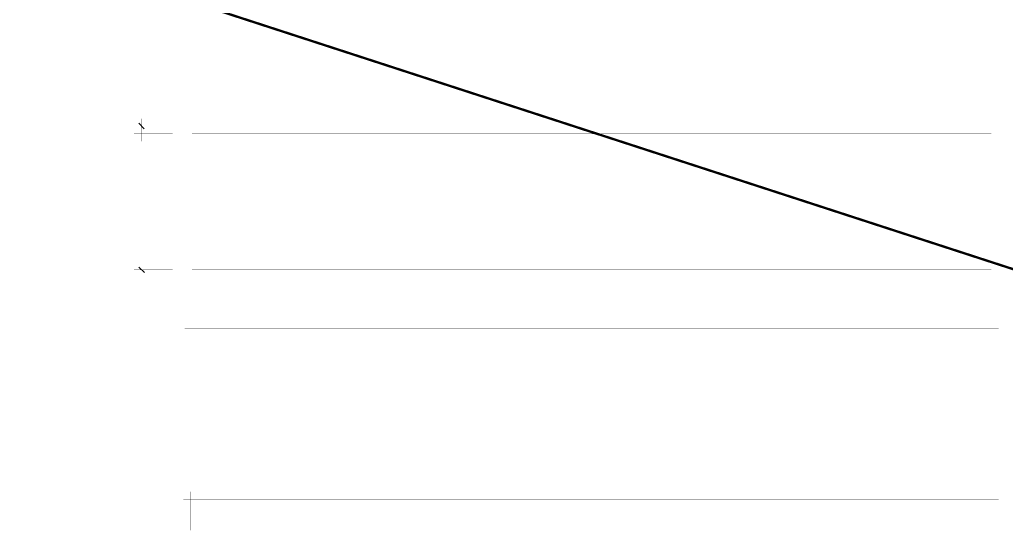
# Model space of a CAD drawing. Extents: x 0 to 840, y 0 to 273.
# Drawn here: x 443.5 to 542.9, y 69.5 to 121.6 of the extents above; entities that cross this region are included whole.
import ezdxf

# ---------------------------------------------------------------- set-up
doc = ezdxf.new("R2010")
doc.units = 0
doc.linetypes.add('1', pattern=[60.929508, 30.464754, -30.464754])
doc.layers.get('0').update_dxf_attribs({"linetype": 'CONTINUOUS'})
doc.layers.add('DS-定制柜体', color=7, linetype='CONTINUOUS')
doc.layers.add('SH-尺寸标注', color=7, linetype='CONTINUOUS')

msp = doc.modelspace()

# ---------------------------------------------------------------- linework, layer by layer
at = {"color": 7, "linetype": '1', "const_width": 0.239}
msp.add_lwpolyline([(0, 273.254), (840.158, 0)], dxfattribs=at)
msp.add_lwpolyline([(0, 273.254), (840.158, 0)], dxfattribs=at)
at = {"layer": 'DS-定制柜体', "color": 7, "const_width": 0.0144}
for points in [[(460.835, 110.876), (460.835, 110.092)], [(541.398, 110.876), (460.835, 110.876)], [(460.835, 110.484), (460.835, 110.484)], [(460.835, 110.438), (460.835, 110.438)], [(541.398, 110.484), (541.398, 110.484)], [(541.398, 110.438), (541.398, 110.438)], [(541.398, 110.092), (541.398, 110.876)], [(460.835, 110.327), (460.835, 110.327)], [(460.835, 110.216), (460.835, 110.216)], [(460.835, 110.171), (460.835, 110.171)], [(460.835, 110.092), (541.398, 110.092)], [(541.398, 110.327), (541.398, 110.327)], [(541.398, 110.216), (541.398, 110.216)], [(541.398, 110.171), (541.398, 110.171)], [(460.839, 96.384), (460.839, 95.601)], [(541.398, 96.384), (460.839, 96.384)], [(460.839, 95.993), (460.839, 95.993)], [(460.839, 95.947), (460.839, 95.947)], [(460.839, 95.836), (460.839, 95.836)], [(460.839, 95.725), (460.839, 95.725)], [(460.839, 95.679), (460.839, 95.679)], [(460.839, 95.601), (541.398, 95.601)], [(541.398, 95.993), (541.397, 95.993)], [(541.398, 95.947), (541.397, 95.947)], [(541.398, 95.836), (541.397, 95.836)], [(541.397, 95.725), (541.398, 95.725)], [(541.397, 95.679), (541.398, 95.679)], [(541.398, 95.601), (541.398, 96.384)]]:
    msp.add_lwpolyline(points, dxfattribs=at)
at = {"layer": 'SH-尺寸标注', "color": 7}
for points, const_width in [([(453.984, 110.565), (453.984, 110.565), (453.809, 110.57), (453.648, 110.585), (453.502, 110.611), (453.502, 110.611), (453.372, 110.644), (453.263, 110.683), (453.175, 110.728), (453.175, 110.728), (453.101, 110.778), (453.037, 110.834), (452.983, 110.897), (452.983, 110.897), (452.939, 110.961), (452.906, 111.024), (452.884, 111.085), (452.884, 111.085), (452.871, 111.147), (452.863, 111.211), (452.86, 111.277), (452.86, 111.277), (452.987, 111.673), (453.367, 111.91), (454.002, 111.989), (454.002, 111.989), (454.332, 111.969), (454.606, 111.908), (454.823, 111.807), (454.823, 111.807), (454.981, 111.667), (455.076, 111.49), (455.107, 111.277), (455.107, 111.277), (455.075, 111.063), (454.98, 110.886), (454.82, 110.746), (454.82, 110.746), (454.6, 110.645), (454.321, 110.585), (453.984, 110.565)], 0.00000000153), ([(453.099, 111.713), (453.198, 111.229), (453.494, 110.938), (453.987, 110.841), (453.987, 110.841), (454.485, 110.889), (454.783, 111.032), (454.883, 111.271), (454.883, 111.271), (454.859, 111.409), (454.785, 111.521), (454.662, 111.606), (454.662, 111.606), (454.488, 111.665), (454.26, 111.701), (453.978, 111.713), (453.099, 111.713)], 0.00000000153), ([(455.743, 111.622), (455.743, 109.346)], 0.00998), ([(458.876, 110.876), (454.997, 110.876)], 0.00998), ([(453.615, 108.879), (453.615, 108.879), (453.196, 108.969), (452.944, 109.208), (452.86, 109.598), (452.86, 109.598), (452.88, 109.792), (452.939, 109.959), (453.038, 110.101), (453.038, 110.101), (453.168, 110.209), (453.322, 110.273), (453.499, 110.295), (453.499, 110.295), (453.752, 110.243), (453.971, 110.09), (454.155, 109.834), (454.321, 109.527), (454.321, 109.527), (454.392, 109.407), (454.462, 109.311), (454.53, 109.241), (454.53, 109.241), (454.602, 109.191), (454.682, 109.156), (454.77, 109.134), (454.77, 110.279), (455.037, 110.279), (455.037, 108.83), (455.037, 108.83), (454.816, 108.854), (454.631, 108.903), (454.483, 108.975), (454.483, 108.975), (454.353, 109.082), (454.223, 109.238), (454.094, 109.441), (453.935, 109.723), (453.935, 109.723), (453.812, 109.887), (453.669, 109.985), (453.505, 110.018), (453.505, 110.018), (453.395, 110.004), (453.298, 109.964), (453.213, 109.895), (453.213, 109.895), (453.149, 109.807), (453.11, 109.704), (453.097, 109.588), (453.097, 109.588), (453.154, 109.358), (453.327, 109.212), (453.616, 109.149), (453.615, 108.879)], 0.00000000153), ([(458.876, 110.092), (454.997, 110.092)], 0.00998), ([(455.463, 110.372), (456.023, 109.812)], 1e-18), ([(460.835, 108.134), (460.835, 104.255)], 0.00998), ([(497.805, 107.129), (497.805, 107.129), (497.894, 107.548), (498.134, 107.8), (498.523, 107.884), (498.523, 107.884), (498.717, 107.864), (498.885, 107.805), (499.027, 107.706), (499.027, 107.706), (499.134, 107.576), (499.199, 107.422), (499.22, 107.245), (499.22, 107.245), (499.169, 106.992), (499.015, 106.773), (498.76, 106.588), (498.453, 106.423), (498.453, 106.423), (498.332, 106.352), (498.237, 106.282), (498.167, 106.214), (498.167, 106.214), (498.117, 106.142), (498.081, 106.062), (498.06, 105.974), (499.205, 105.974), (499.205, 105.707), (497.756, 105.707), (497.756, 105.707), (497.78, 105.928), (497.828, 106.113), (497.9, 106.261), (497.9, 106.261), (498.008, 106.391), (498.163, 106.521), (498.367, 106.65), (498.649, 106.809), (498.649, 106.809), (498.813, 106.932), (498.911, 107.075), (498.944, 107.239), (498.944, 107.239), (498.93, 107.349), (498.889, 107.446), (498.821, 107.531), (498.821, 107.531), (498.732, 107.595), (498.63, 107.634), (498.514, 107.647), (498.514, 107.647), (498.284, 107.59), (498.137, 107.417), (498.075, 107.128), (497.805, 107.129)], 0.00000000153), ([(499.49, 106.76), (499.49, 106.76), (499.496, 106.935), (499.511, 107.096), (499.537, 107.242), (499.537, 107.242), (499.57, 107.371), (499.609, 107.48), (499.653, 107.569), (499.653, 107.569), (499.703, 107.643), (499.76, 107.707), (499.822, 107.761), (499.822, 107.761), (499.887, 107.805), (499.95, 107.838), (500.011, 107.859), (500.011, 107.859), (500.072, 107.873), (500.136, 107.881), (500.203, 107.884), (500.203, 107.884), (500.598, 107.757), (500.836, 107.376), (500.915, 106.742), (500.915, 106.742), (500.895, 106.412), (500.834, 106.138), (500.732, 105.921), (500.732, 105.921), (500.592, 105.763), (500.416, 105.668), (500.203, 105.637), (500.203, 105.637), (499.988, 105.669), (499.811, 105.764), (499.672, 105.924), (499.672, 105.924), (499.571, 106.144), (499.511, 106.423), (499.49, 106.76)], 0.00000000153), ([(500.639, 107.645), (500.154, 107.546), (499.864, 107.25), (499.767, 106.757), (499.767, 106.757), (499.815, 106.259), (499.958, 105.96), (500.197, 105.861), (500.197, 105.861), (500.335, 105.885), (500.446, 105.959), (500.531, 106.082), (500.531, 106.082), (500.591, 106.256), (500.627, 106.484), (500.639, 106.766), (500.639, 107.645)], 0.00000000153), ([(502.527, 107.884), (502.527, 107.617), (501.621, 107.617), (501.535, 107.009), (501.535, 107.009), (501.66, 107.082), (501.794, 107.126), (501.937, 107.141), (501.937, 107.141), (502.133, 107.119), (502.302, 107.052), (502.445, 106.94), (502.445, 106.94), (502.554, 106.792), (502.619, 106.618), (502.64, 106.417), (502.64, 106.417), (502.617, 106.201), (502.547, 106.014), (502.432, 105.855), (502.432, 105.855), (502.279, 105.734), (502.1, 105.661), (501.894, 105.637), (501.894, 105.637), (501.813, 105.64), (501.735, 105.649), (501.663, 105.664), (501.663, 105.664), (501.596, 105.684), (501.538, 105.706), (501.487, 105.73), (501.487, 105.73), (501.443, 105.759), (501.401, 105.793), (501.362, 105.832), (501.362, 105.832), (501.327, 105.872), (501.298, 105.909), (501.276, 105.942), (501.276, 105.942), (501.257, 105.977), (501.238, 106.017), (501.22, 106.062), (501.22, 106.062), (501.205, 106.105), (501.194, 106.139), (501.188, 106.162), (501.188, 106.162), (501.184, 106.183), (501.179, 106.21), (501.173, 106.242), (501.443, 106.242), (501.443, 106.242), (501.535, 106.039), (501.683, 105.917), (501.888, 105.876), (501.888, 105.876), (502.025, 105.891), (502.141, 105.936), (502.237, 106.012), (502.237, 106.012), (502.307, 106.112), (502.35, 106.235), (502.364, 106.38), (502.364, 106.38), (502.35, 106.53), (502.307, 106.658), (502.235, 106.762), (502.235, 106.762), (502.139, 106.84), (502.024, 106.886), (501.888, 106.902), (501.888, 106.902), (501.808, 106.897), (501.737, 106.882), (501.673, 106.857), (501.673, 106.857), (501.613, 106.82), (501.552, 106.767), (501.489, 106.699), (501.24, 106.699), (501.403, 107.884), (502.527, 107.884)], 0.00000000153), ([(504.369, 107.884), (504.369, 107.657), (504.369, 107.657), (504.14, 107.332), (503.946, 107.012), (503.787, 106.697), (503.787, 106.697), (503.658, 106.379), (503.558, 106.049), (503.484, 105.707), (503.196, 105.707), (503.196, 105.707), (503.285, 106.051), (503.39, 106.366), (503.509, 106.653), (503.509, 106.653), (503.658, 106.941), (503.852, 107.263), (504.089, 107.617), (502.913, 107.617), (502.913, 107.884), (504.369, 107.884)], 0.00000000153), ([(541.398, 108.134), (541.398, 104.255)], 0.00998), ([(460.089, 105.001), (542.144, 105.001)], 0.00998), ([(461.114, 105.28), (460.555, 104.721)], 0.00329), ([(541.118, 104.721), (541.678, 105.28)], 0.00329), ([(453.987, 96.074), (453.987, 96.074), (453.812, 96.079), (453.652, 96.094), (453.505, 96.12), (453.505, 96.12), (453.376, 96.153), (453.267, 96.192), (453.178, 96.236), (453.178, 96.236), (453.105, 96.287), (453.041, 96.343), (452.986, 96.405), (452.986, 96.405), (452.943, 96.47), (452.91, 96.533), (452.888, 96.594), (452.888, 96.594), (452.875, 96.656), (452.866, 96.72), (452.864, 96.786), (452.864, 96.786), (452.991, 97.182), (453.371, 97.419), (454.006, 97.498), (454.006, 97.498), (454.336, 97.478), (454.61, 97.417), (454.827, 97.316), (454.827, 97.316), (454.985, 97.175), (455.079, 96.999), (455.111, 96.786), (455.111, 96.786), (455.079, 96.571), (454.983, 96.394), (454.824, 96.255), (454.824, 96.255), (454.603, 96.154), (454.325, 96.094), (453.987, 96.074)], 0.00000000153), ([(453.103, 97.222), (453.202, 96.738), (453.498, 96.447), (453.991, 96.35), (453.991, 96.35), (454.489, 96.398), (454.787, 96.541), (454.887, 96.78), (454.887, 96.78), (454.862, 96.918), (454.789, 97.03), (454.666, 97.115), (454.666, 97.115), (454.492, 97.174), (454.263, 97.21), (453.981, 97.222), (453.103, 97.222)], 0.00000000153), ([(455.747, 97.13), (455.747, 94.855)], 0.00998), ([(453.619, 94.388), (453.619, 94.388), (453.199, 94.478), (452.948, 94.717), (452.864, 95.107), (452.864, 95.107), (452.884, 95.3), (452.943, 95.468), (453.042, 95.61), (453.042, 95.61), (453.172, 95.717), (453.326, 95.782), (453.502, 95.803), (453.502, 95.803), (453.755, 95.752), (453.974, 95.599), (454.159, 95.343), (454.325, 95.036), (454.325, 95.036), (454.396, 94.915), (454.466, 94.82), (454.534, 94.75), (454.534, 94.75), (454.606, 94.7), (454.685, 94.664), (454.773, 94.643), (454.773, 95.788), (455.041, 95.788), (455.041, 94.339), (455.041, 94.339), (454.819, 94.363), (454.635, 94.411), (454.487, 94.483), (454.487, 94.483), (454.357, 94.591), (454.227, 94.747), (454.098, 94.95), (453.938, 95.232), (453.938, 95.232), (453.816, 95.396), (453.672, 95.494), (453.509, 95.527), (453.509, 95.527), (453.399, 95.513), (453.301, 95.472), (453.217, 95.404), (453.217, 95.404), (453.152, 95.315), (453.114, 95.213), (453.101, 95.097), (453.101, 95.097), (453.158, 94.867), (453.331, 94.721), (453.619, 94.658), (453.619, 94.388)], 0.00000000153), ([(458.88, 96.384), (455.001, 96.384)], 0.00998), ([(458.88, 95.601), (455.001, 95.601)], 0.00998), ([(455.467, 95.881), (456.027, 95.321)], 1e-18), ([(460.839, 93.643), (460.839, 89.764)], 0.00998), ([(541.398, 93.643), (541.398, 89.764)], 0.00998), ([(497.807, 92.638), (497.807, 92.638), (497.896, 93.057), (498.136, 93.309), (498.525, 93.393), (498.525, 93.393), (498.719, 93.373), (498.887, 93.314), (499.029, 93.215), (499.029, 93.215), (499.136, 93.084), (499.2, 92.931), (499.222, 92.754), (499.222, 92.754), (499.171, 92.501), (499.017, 92.282), (498.761, 92.097), (498.454, 91.931), (498.454, 91.931), (498.334, 91.861), (498.239, 91.791), (498.169, 91.723), (498.169, 91.723), (498.119, 91.651), (498.083, 91.571), (498.062, 91.483), (499.207, 91.483), (499.207, 91.216), (497.758, 91.216), (497.758, 91.216), (497.782, 91.437), (497.83, 91.622), (497.902, 91.77), (497.902, 91.77), (498.01, 91.9), (498.165, 92.029), (498.368, 92.158), (498.651, 92.318), (498.651, 92.318), (498.815, 92.441), (498.913, 92.584), (498.946, 92.748), (498.946, 92.748), (498.932, 92.858), (498.891, 92.955), (498.823, 93.039), (498.823, 93.039), (498.734, 93.104), (498.632, 93.143), (498.516, 93.156), (498.516, 93.156), (498.286, 93.098), (498.139, 92.925), (498.077, 92.637), (497.807, 92.638)], 0.00000000153), ([(499.492, 92.269), (499.492, 92.269), (499.498, 92.444), (499.513, 92.605), (499.538, 92.751), (499.538, 92.751), (499.572, 92.88), (499.611, 92.989), (499.655, 93.078), (499.655, 93.078), (499.705, 93.152), (499.761, 93.216), (499.824, 93.27), (499.824, 93.27), (499.889, 93.314), (499.951, 93.346), (500.013, 93.368), (500.013, 93.368), (500.074, 93.382), (500.138, 93.39), (500.205, 93.393), (500.205, 93.393), (500.6, 93.266), (500.838, 92.885), (500.917, 92.251), (500.917, 92.251), (500.896, 91.921), (500.836, 91.647), (500.734, 91.43), (500.734, 91.43), (500.594, 91.272), (500.418, 91.177), (500.205, 91.146), (500.205, 91.146), (499.99, 91.177), (499.813, 91.273), (499.673, 91.433), (499.673, 91.433), (499.573, 91.653), (499.512, 91.932), (499.492, 92.269)], 0.00000000153), ([(500.64, 93.153), (500.156, 93.055), (499.866, 92.759), (499.769, 92.266), (499.769, 92.266), (499.816, 91.768), (499.96, 91.469), (500.198, 91.37), (500.198, 91.37), (500.337, 91.394), (500.448, 91.468), (500.533, 91.591), (500.533, 91.591), (500.593, 91.765), (500.629, 91.993), (500.641, 92.275), (500.64, 93.153)], 0.00000000153), ([(502.528, 93.393), (502.528, 93.126), (501.623, 93.126), (501.537, 92.518), (501.537, 92.518), (501.662, 92.591), (501.796, 92.635), (501.939, 92.65), (501.939, 92.65), (502.135, 92.627), (502.304, 92.56), (502.447, 92.449), (502.447, 92.449), (502.555, 92.301), (502.62, 92.127), (502.642, 91.925), (502.642, 91.925), (502.619, 91.71), (502.549, 91.523), (502.433, 91.364), (502.433, 91.364), (502.281, 91.242), (502.102, 91.17), (501.896, 91.146), (501.896, 91.146), (501.814, 91.149), (501.737, 91.158), (501.664, 91.173), (501.664, 91.173), (501.598, 91.193), (501.54, 91.215), (501.489, 91.239), (501.489, 91.239), (501.445, 91.268), (501.403, 91.301), (501.363, 91.341), (501.363, 91.341), (501.329, 91.381), (501.3, 91.418), (501.278, 91.451), (501.278, 91.451), (501.258, 91.486), (501.24, 91.526), (501.222, 91.571), (501.222, 91.571), (501.207, 91.614), (501.196, 91.647), (501.19, 91.671), (501.19, 91.671), (501.186, 91.692), (501.18, 91.719), (501.175, 91.751), (501.445, 91.751), (501.445, 91.751), (501.537, 91.548), (501.685, 91.426), (501.89, 91.385), (501.89, 91.385), (502.027, 91.4), (502.143, 91.445), (502.239, 91.52), (502.239, 91.52), (502.309, 91.621), (502.352, 91.744), (502.366, 91.889), (502.366, 91.889), (502.352, 92.039), (502.309, 92.166), (502.237, 92.271), (502.237, 92.271), (502.141, 92.348), (502.026, 92.395), (501.89, 92.411), (501.89, 92.411), (501.81, 92.406), (501.739, 92.391), (501.675, 92.366), (501.675, 92.366), (501.615, 92.329), (501.554, 92.276), (501.491, 92.208), (501.242, 92.208), (501.405, 93.393), (502.528, 93.393)], 0.00000000153), ([(504.371, 93.393), (504.371, 93.165), (504.371, 93.165), (504.142, 92.841), (503.948, 92.521), (503.789, 92.206), (503.789, 92.206), (503.66, 91.888), (503.56, 91.558), (503.486, 91.216), (503.198, 91.216), (503.198, 91.216), (503.287, 91.56), (503.392, 91.875), (503.511, 92.162), (503.511, 92.162), (503.66, 92.45), (503.853, 92.772), (504.091, 93.126), (502.915, 93.126), (502.915, 93.393), (504.371, 93.393)], 0.00000000153), ([(460.093, 90.51), (542.144, 90.51)], 0.00998), ([(461.118, 90.789), (460.559, 90.23)], 0.00329), ([(541.118, 90.23), (541.678, 90.789)], 0.00329), ([(497.747, 75.405), (497.747, 75.405), (497.837, 75.824), (498.076, 76.076), (498.466, 76.16), (498.466, 76.16), (498.659, 76.14), (498.827, 76.081), (498.969, 75.982), (498.969, 75.982), (499.076, 75.852), (499.141, 75.698), (499.162, 75.521), (499.162, 75.521), (499.111, 75.268), (498.958, 75.049), (498.702, 74.865), (498.395, 74.699), (498.395, 74.699), (498.274, 74.628), (498.179, 74.558), (498.109, 74.49), (498.109, 74.49), (498.059, 74.418), (498.023, 74.338), (498.002, 74.25), (499.147, 74.25), (499.147, 73.983), (497.698, 73.983), (497.698, 73.983), (497.722, 74.204), (497.77, 74.389), (497.842, 74.537), (497.842, 74.537), (497.95, 74.667), (498.105, 74.797), (498.309, 74.926), (498.591, 75.085), (498.591, 75.085), (498.755, 75.208), (498.853, 75.351), (498.886, 75.515), (498.886, 75.515), (498.872, 75.625), (498.831, 75.722), (498.763, 75.807), (498.763, 75.807), (498.674, 75.871), (498.572, 75.91), (498.456, 75.923), (498.456, 75.923), (498.226, 75.866), (498.079, 75.693), (498.017, 75.404), (497.747, 75.405)], 0.00000000153), ([(499.433, 75.036), (499.433, 75.036), (499.438, 75.211), (499.453, 75.372), (499.479, 75.518), (499.479, 75.518), (499.512, 75.648), (499.551, 75.757), (499.595, 75.845), (499.595, 75.845), (499.645, 75.919), (499.702, 75.983), (499.764, 76.037), (499.764, 76.037), (499.829, 76.081), (499.892, 76.114), (499.953, 76.136), (499.953, 76.136), (500.015, 76.149), (500.078, 76.157), (500.145, 76.16), (500.145, 76.16), (500.541, 76.033), (500.778, 75.653), (500.857, 75.018), (500.857, 75.018), (500.837, 74.688), (500.776, 74.414), (500.674, 74.197), (500.674, 74.197), (500.534, 74.039), (500.358, 73.944), (500.145, 73.913), (500.145, 73.913), (499.93, 73.945), (499.753, 74.04), (499.614, 74.2), (499.614, 74.2), (499.513, 74.42), (499.453, 74.699), (499.433, 75.036)], 0.00000000153), ([(500.581, 75.921), (500.096, 75.822), (499.806, 75.526), (499.709, 75.033), (499.709, 75.033), (499.757, 74.535), (499.9, 74.237), (500.139, 74.137), (500.139, 74.137), (500.277, 74.161), (500.388, 74.235), (500.473, 74.358), (500.473, 74.358), (500.533, 74.532), (500.569, 74.76), (500.581, 75.042), (500.581, 75.921)], 0.00000000153), ([(501.14, 74.975), (501.14, 74.975), (501.145, 75.16), (501.163, 75.329), (501.192, 75.483), (501.192, 75.483), (501.229, 75.619), (501.273, 75.734), (501.322, 75.829), (501.322, 75.829), (501.378, 75.907), (501.44, 75.975), (501.509, 76.033), (501.509, 76.033), (501.581, 76.079), (501.649, 76.113), (501.715, 76.135), (501.715, 76.135), (501.781, 76.149), (501.849, 76.157), (501.919, 76.16), (501.919, 76.16), (502.076, 76.143), (502.213, 76.093), (502.332, 76.009), (502.332, 76.009), (502.428, 75.896), (502.496, 75.757), (502.536, 75.592), (502.266, 75.592), (502.266, 75.592), (502.237, 75.689), (502.194, 75.769), (502.137, 75.835), (502.137, 75.835), (502.069, 75.882), (501.99, 75.911), (501.901, 75.92), (501.901, 75.92), (501.757, 75.897), (501.638, 75.826), (501.543, 75.707), (501.543, 75.707), (501.474, 75.544), (501.431, 75.34), (501.416, 75.095), (501.416, 75.095), (501.551, 75.229), (501.717, 75.31), (501.916, 75.337), (501.916, 75.337), (502.099, 75.316), (502.259, 75.251), (502.395, 75.144), (502.395, 75.144), (502.499, 75.003), (502.562, 74.837), (502.583, 74.646), (502.583, 74.646), (502.56, 74.446), (502.493, 74.271), (502.381, 74.12), (502.381, 74.12), (502.235, 74.005), (502.065, 73.936), (501.87, 73.913), (501.87, 73.913), (501.464, 74.031), (501.221, 74.385), (501.14, 74.975)], 0.00000000153), ([(502.846, 75.036), (502.846, 75.036), (502.852, 75.211), (502.867, 75.372), (502.893, 75.518), (502.893, 75.518), (502.926, 75.648), (502.965, 75.757), (503.009, 75.845), (503.009, 75.845), (503.059, 75.919), (503.116, 75.983), (503.178, 76.037), (503.178, 76.037), (503.243, 76.081), (503.306, 76.114), (503.367, 76.136), (503.367, 76.136), (503.428, 76.149), (503.492, 76.157), (503.559, 76.16), (503.559, 76.16), (503.954, 76.033), (504.192, 75.653), (504.271, 75.018), (504.271, 75.018), (504.251, 74.688), (504.19, 74.414), (504.088, 74.197), (504.088, 74.197), (503.948, 74.039), (503.772, 73.944), (503.559, 73.913), (503.559, 73.913), (503.344, 73.945), (503.167, 74.04), (503.028, 74.2), (503.028, 74.2), (502.927, 74.42), (502.867, 74.699), (502.846, 75.036)], 0.00000000153), ([(503.995, 75.921), (503.51, 75.822), (503.22, 75.526), (503.123, 75.033), (503.123, 75.033), (503.171, 74.535), (503.314, 74.237), (503.553, 74.137), (503.553, 74.137), (503.691, 74.161), (503.802, 74.235), (503.887, 74.358), (503.887, 74.358), (503.947, 74.532), (503.983, 74.76), (503.995, 75.042), (503.995, 75.921)], 0.00000000153), ([(501.883, 75.098), (501.758, 75.083), (501.649, 75.041), (501.557, 74.97), (501.557, 74.97), (501.487, 74.877), (501.445, 74.767), (501.431, 74.64), (501.431, 74.64), (501.445, 74.509), (501.487, 74.392), (501.557, 74.292), (501.557, 74.292), (501.648, 74.214), (501.754, 74.167), (501.873, 74.152), (501.873, 74.152), (501.991, 74.167), (502.094, 74.211), (502.183, 74.285), (502.183, 74.285), (502.252, 74.383), (502.293, 74.496), (502.306, 74.625), (502.306, 74.625), (502.294, 74.76), (502.256, 74.875), (502.193, 74.97), (502.193, 74.97), (502.108, 75.041), (502.004, 75.083), (501.883, 75.098)], 0.00000000153), ([(460.718, 70.144), (460.718, 74.023)], 0.00998), ([(541.399, 70.144), (541.399, 74.023)], 0.00998), ([(542.145, 73.277), (459.972, 73.277)], 0.00998), ([(460.998, 73.557), (460.438, 72.997)], 0.00329), ([(541.119, 72.997), (541.679, 73.557)], 0.00329)]:
    msp.add_lwpolyline(points, dxfattribs=dict(at, const_width=const_width))
for points in [[(456.023, 110.596), (455.463, 111.155)], [(456.027, 96.105), (455.467, 96.664)]]:
    msp.add_lwpolyline(points, dxfattribs=at)

doc.saveas('drawing.dxf')
